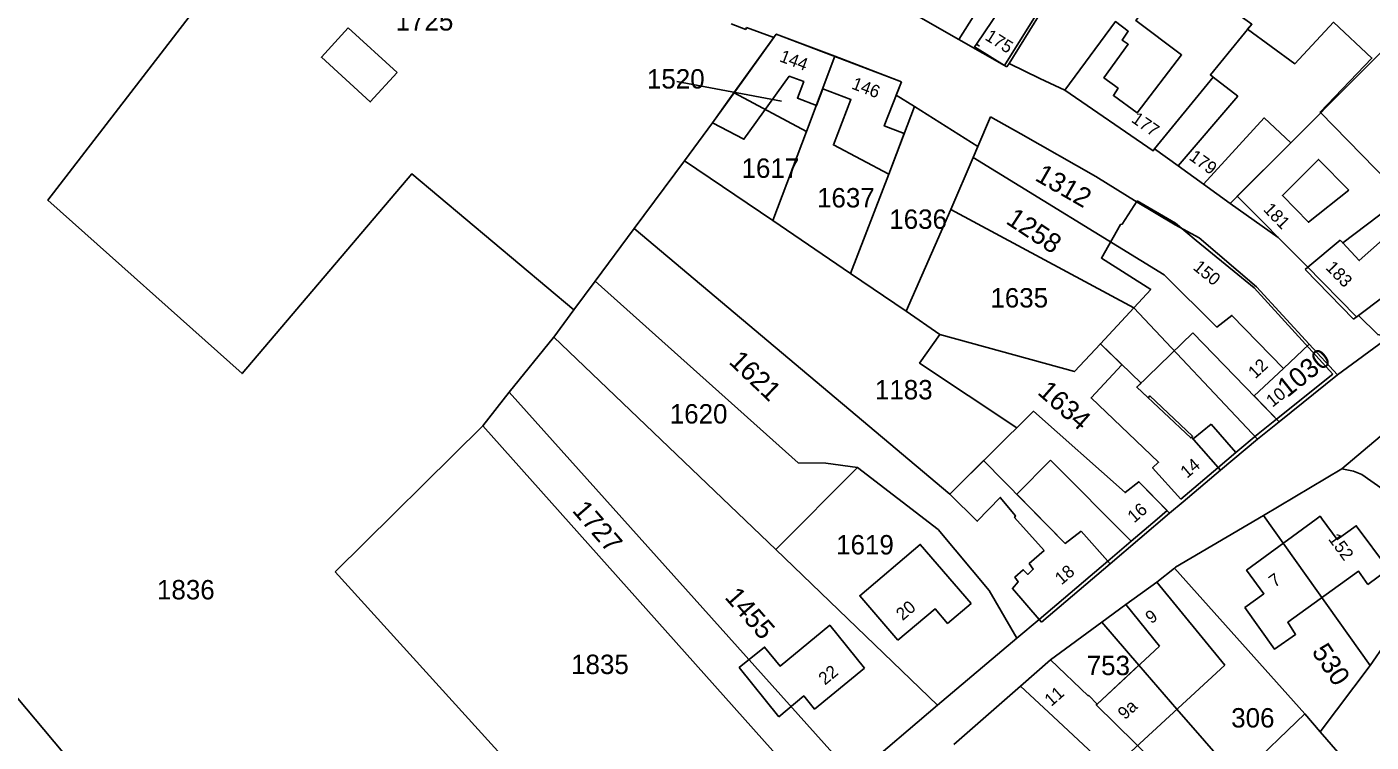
# Model space of a CAD drawing. Extents: x 191922 to 199923, y 328959 to 333350.
# Drawn here: x 193901.9 to 194089.1, y 330968.9 to 331068.5 of the extents above; entities that cross this region are included whole.
import ezdxf

# ---------------------------------------------------------------- set-up
doc = ezdxf.new("R2010")
doc.units = 0
for name, color, linetype in [('bestemmingsplangebied', 7, 'Continuous'), ('bouwvlak', 7, 'Continuous'), ('enkelbestemming', 7, 'Continuous'), ('Level 14', 7, 'Continuous'), ('Level 6', 7, 'Continuous'), ('maatvoering - maximum aantal wooneenheden', 7, 'Continuous'), ('recreatiewoning', 7, 'Continuous')]:
    doc.layers.add(name, color=color, linetype=linetype)

msp = doc.modelspace()

# ---------------------------------------------------------------- linework, layer by layer
at = {"layer": 'bestemmingsplangebied'}
for p, q in [((194084.41, 331020.07), (194091.53, 331025.3)), ((194084.41, 331020.07), (194091.53, 331025.3)), ((194076.28, 331013.53), (194084.41, 331020.07)), ((194076.28, 331013.53), (194084.41, 331020.07)), ((194073.28, 331011.11), (194076.28, 331013.53)), ((194073.28, 331011.11), (194076.28, 331013.53)), ((194068.13, 331006.81), (194073.28, 331011.11)), ((194068.13, 331006.81), (194073.28, 331011.11)), ((194052.75, 330993.76), (194061.02, 331000.82)), ((194052.75, 330993.76), (194061.02, 331000.82)), ((194043.21, 330985.62), (194052.75, 330993.76)), ((194043.21, 330985.62), (194052.75, 330993.76)), ((194028.69, 330974.07), (194039.74, 330983.42)), ((194028.69, 330974.07), (194039.74, 330983.42)), ((194017.04, 330964.18), (194028.69, 330974.07)), ((194017.04, 330964.18), (194028.69, 330974.07))]:
    msp.add_line(p, q, dxfattribs=at)
for points in [[(194061.02, 331000.82), (194062.92, 331002.39), (194068.13, 331006.81)], [(194061.02, 331000.82), (194062.92, 331002.39), (194068.13, 331006.81)], [(194039.74, 330983.42), (194042.89, 330986), (194043.21, 330985.62)], [(194039.74, 330983.42), (194042.89, 330986), (194043.21, 330985.62)]]:
    msp.add_lwpolyline(points, dxfattribs=at)
at = {"layer": 'bouwvlak'}
msp.add_line((193992.42, 331060.9), (194006.99, 331058.18), dxfattribs=at)
at = {"layer": 'Level 6'}
for p, q in [((194031.7, 331066.75), (194042.93, 331084.63)), ((194038.67, 331063.41), (194047.59, 331077.81)), ((194031.7, 331066.75), (194023.79, 331071.26)), ((194000, 331068.93), (194002.02, 331068.12)), ((194000.39, 331059.33), (194005.91, 331067.02)), ((194002.02, 331068.12), (194002.1, 331068.41)), ((194002.1, 331068.41), (194005.91, 331067.02)), ((194005.91, 331067.02), (194006.26, 331067.51)), ((194006.26, 331067.51), (194014.43, 331064.41)), ((194038.38, 331062.94), (194031.7, 331066.75)), ((194014.43, 331064.41), (194010.46, 331053.93)), ((194014.43, 331064.41), (194023.71, 331060.87)), ((194038.67, 331063.41), (194038.38, 331062.94)), ((194000.39, 331059.33), (193997.37, 331055.14)), ((194010.46, 331053.93), (194000.39, 331059.33)), ((194058.72, 331051.23), (194046.46, 331059.7)), ((194025.53, 331057.4), (194034.34, 331051.85)), ((194034.34, 331051.85), (194036.09, 331055.96)), ((193997.37, 331055.14), (193993.48, 331049.87)), ((194005.77, 331041.56), (194010.46, 331053.93)), ((194033.68, 331050.3), (194034.34, 331051.85)), ((194030.56, 331043.1), (194033.68, 331050.3)), ((194058.91, 331051.51), (194058.72, 331051.23)), ((194062.22, 331049.15), (194058.91, 331051.51)), ((193993.48, 331049.87), (193986.49, 331040.43)), ((193993.48, 331049.87), (194005.77, 331041.56)), ((194065.73, 331046.63), (194062.22, 331049.15)), ((194050.77, 331047.67), (194056.52, 331044.11)), ((194069.44, 331043.94), (194065.73, 331046.63)), ((194024.33, 331028.91), (194030.56, 331043.1)), ((194030.56, 331043.1), (194056.04, 331029.39)), ((194076.14, 331039.2), (194069.44, 331043.94)), ((194016.6, 331034.19), (194005.77, 331041.56)), ((193986.49, 331040.43), (193981.06, 331033.11)), ((194080.28, 331035.04), (194076.14, 331039.2)), ((194080.28, 331035.04), (194084.79, 331038.81)), ((194079.89, 331034.72), (194080.28, 331035.04)), ((193981.06, 331033.11), (193978.1, 331029.12)), ((194009.33, 331007.8), (193981.06, 331033.11)), ((194024.33, 331028.91), (194016.6, 331034.19)), ((194086.63, 331027.82), (194079.89, 331034.72)), ((194056.04, 331029.39), (194073.28, 331011.11)), ((194090.7, 331030.88), (194087.34, 331028.35)), ((193975.29, 331025.33), (193978.1, 331029.12)), ((194029.06, 331025.69), (194024.33, 331028.91)), ((194087.34, 331028.35), (194086.63, 331027.82)), ((194087.34, 331028.35), (194090.01, 331025.67)), ((194006.2, 330995.77), (193975.29, 331025.33)), ((194080.44, 331024.36), (194076.87, 331020.95)), ((194080.44, 331024.36), (194084.41, 331020.07)), ((194084.99, 331006.97), (194098.43, 331018.3)), ((193965.39, 331012.95), (193969.09, 331017.64)), ((193969.09, 331017.64), (194017.04, 330964.18)), ((193944.86, 330992.65), (193965.39, 331012.95)), ((193965.39, 331012.95), (194012.43, 330960.33)), ((194064.1, 331011.4), (194068.13, 331006.81)), ((194006.2, 330995.77), (194017.56, 331007.19)), ((194074.1, 331000.47), (194084.99, 331006.97)), ((194086.63, 331006.64), (194084.99, 331006.97)), ((194061.02, 331000.82), (194056.76, 331005.18)), ((194087.79, 331006.21), (194086.63, 331006.64)), ((194090.76, 331004.1), (194087.79, 331006.21)), ((194074.1, 331000.47), (194088.96, 330979.59)), ((194048.73, 330998.33), (194052.75, 330993.76)), ((194006.2, 330995.77), (194028.69, 330974.07)), ((193944.86, 330992.65), (193988.61, 330944.43)), ((194061.72, 330993.17), (194059.23, 330991.23)), ((194061.72, 330993.17), (194079.84, 330972.86)), ((194054.93, 330988.08), (194059.23, 330991.23)), ((194096.01, 330989.9), (194088.96, 330979.59)), ((194054.93, 330988.08), (194051.6, 330985.63)), ((194044.44, 330980.4), (194051.6, 330985.63)), ((194051.6, 330985.63), (194056.75, 330979.65)), ((194044.44, 330980.4), (194040.27, 330976.74)), ((194050.93, 330974.25), (194056.75, 330979.65)), ((194062.02, 330973.55), (194056.75, 330979.65)), ((194082, 330970.4), (194088.96, 330979.59)), ((194030.98, 330968.63), (194040.27, 330976.74)), ((194062.02, 330973.55), (194070.48, 330963.88)), ((194070.48, 330963.88), (194079.84, 330972.86)), ((194082, 330970.4), (194079.84, 330972.86)), ((194082, 330970.4), (194092.12, 330958.79))]:
    msp.add_line(p, q, dxfattribs=at)
for points in [[(194058.91, 331051.51), (194067.11, 331061.51), (194066.72, 331061.81), (194072.48, 331068.88), (194068.52, 331071.71), (194101.8, 331109.74)], [(194069.44, 331043.94), (194077.89, 331052.36), (194113.93, 331088.58)], [(193978.1, 331029.12), (193955.53, 331048.05), (193931.88, 331020.25), (193904.82, 331044.4), (193925.77, 331071.54), (193925.62, 331071.67)], [(194046.46, 331059.7), (194042.97, 331061.32), (194038.67, 331063.41)], [(194023.71, 331060.87), (194022.98, 331059.01), (194025.53, 331057.4)], [(194016.6, 331034.19), (194021.92, 331047.98), (194025.53, 331057.4)], [(194084.79, 331038.81), (194085.13, 331038.44), (194093.54, 331044.82), (194101.51, 331050.92), (194110.28, 331057.66)], [(194036.09, 331055.96), (194040.31, 331053.61), (194050.77, 331047.67)], [(194033.68, 331050.3), (194060.29, 331033.98), (194067.61, 331026.71), (194069.71, 331028.35), (194076.87, 331020.95)], [(194056.52, 331044.11), (194061.81, 331040.94), (194065.16, 331039.12), (194073.15, 331032.3), (194080.44, 331024.36)], [(193841.79, 331040.43), (193896.37, 330979.39), (193896.77, 330979.6), (193943.34, 330924.18)], [(193986.49, 331040.43), (194030.41, 331003.48), (194035.13, 331008.15), (194046.49, 330996.61), (194048.73, 330998.33)], [(194056.76, 331005.18), (194054.83, 331003.68), (194042.07, 331015), (194039.74, 331012.7), (194026.21, 331021.7), (194029.06, 331025.69)], [(194029.06, 331025.69), (194047.77, 331020.53), (194051.39, 331024.4), (194057.05, 331018.93), (194056.46, 331018.36), (194058.04, 331016.87), (194058.29, 331017.13), (194064.22, 331011.51), (194064.1, 331011.4)], [(193969.09, 331017.64), (193975.25, 331025.28), (193975.29, 331025.33)], [(194076.87, 331020.95), (194072.81, 331017.13), (194076.28, 331013.53)], [(194009.33, 331007.8), (194013.17, 331007.78), (194017.56, 331007.19)], [(194017.56, 331007.19), (194028.79, 330998.55), (194035.9, 330990.04), (194039.74, 330983.42)], [(194061.72, 330993.17), (194061.85, 330993.28), (194074.1, 331000.47)], [(194050.93, 330974.25), (194049.78, 330975.45), (194049.71, 330975.39), (194044.44, 330980.4)], [(194086.12, 330939.41), (194050.82, 330974.15), (194050.93, 330974.25)]]:
    msp.add_lwpolyline(points, dxfattribs=at)
at = {"layer": 'recreatiewoning'}
for p, q in [((194039.82, 331074.5), (194034.14, 331066.11)), ((193946.67, 331068.36), (193953.47, 331062.14)), ((194067.11, 331061.51), (194058.91, 331051.51)), ((194070.51, 331058.86), (194067.11, 331061.51)), ((194000, 331058.79), (193997.37, 331055.14)), ((193997.37, 331055.14), (194000, 331058.79)), ((194062.22, 331049.15), (194070.51, 331058.86)), ((194075.93, 331013.89), (194064.24, 331025.93)), ((194066.82, 331013.22), (194070.27, 331009.24)), ((194044.43, 331008.19), (194055.69, 330996.92)), ((194067.75, 331007.14), (194062.6, 331002.78)), ((194060.67, 331001.17), (194059.29, 331000)), ((194052.42, 330994.14), (194048.73, 330998.33)), ((194052.42, 330994.14), (194042.89, 330986)), ((194054.93, 330988.08), (194059.23, 330991.23)), ((194059.23, 330991.23), (194068.71, 330979.68)), ((194059.6, 330982.28), (194054.93, 330988.08)), ((194050.93, 330974.25), (194059.6, 330982.28)), ((194051.14, 330966.6), (194044.82, 330972.51))]:
    msp.add_line(p, q, dxfattribs=at)
for points in [[(194038.06, 331063.14), (194043.74, 331072.33), (194043.92, 331072.22), (194046.2, 331075.81), (194043.91, 331077.26), (194047.15, 331082.37)], [(194046.46, 331059.7), (194053.49, 331069.23), (194055.28, 331067.9), (194054.44, 331066.65), (194055.28, 331066.09), (194051.88, 331061.42), (194053.86, 331059.96), (194053.21, 331058.93), (194056.52, 331056.53), (194062.7, 331064.61), (194056.34, 331069.37), (194061.74, 331076.55), (194072.48, 331068.88), (194071.89, 331068.17), (194078.46, 331063.36), (194083.87, 331069.15), (194089.2, 331064.16), (194081.98, 331056.64), (194093.54, 331044.82), (194085.13, 331038.44), (194087.43, 331035.97), (194096.4, 331043.92)], [(193953.47, 331062.14), (193949.74, 331058.05), (193942.93, 331064.28), (193946.67, 331068.36)], [(194000, 331058.79), (194006.26, 331067.51), (194023.71, 331060.87)], [(194038.06, 331063.14), (194033.87, 331065.73), (194034.14, 331066.11), (194034.58, 331065.83)], [(193997.37, 331055.14), (194001.76, 331052.85), (194008.08, 331061.64), (194010.08, 331060.88), (194009.2, 331058.59), (194011.85, 331057.58), (194012.73, 331059.89), (194016.66, 331058.4), (194014.21, 331052.07), (194021.92, 331047.98), (194024.09, 331053.64)], [(194024.09, 331053.64), (194021.31, 331054.72), (194023.71, 331060.87)], [(194058.91, 331051.51), (194058.72, 331051.23), (194046.46, 331059.7)], [(194091.53, 331025.3), (194090.01, 331025.67), (194087.34, 331028.35), (194087.03, 331028.12), (194080.04, 331035.28), (194070.42, 331044.93), (194077.89, 331052.36), (194074.18, 331055.83), (194065.73, 331046.63)], [(194065.73, 331046.63), (194062.22, 331049.15), (194058.91, 331051.51)], [(194085.97, 331045.76), (194081.77, 331050.05), (194076.73, 331045.04), (194080.35, 331041.3), (194085.97, 331045.76)], [(194062.6, 331002.78), (194058.65, 331007.11), (194059.49, 331007.91), (194050.1, 331016.86), (194054.4, 331021.48), (194051.39, 331024.4), (194058.4, 331031.93), (194051.53, 331036.32), (194054.19, 331040.99), (194054.43, 331041.06), (194056.52, 331044.29)], [(194064.72, 331038.78), (194061.84, 331041.16), (194056.52, 331044.29)], [(194064.72, 331038.78), (194072.81, 331032.17), (194083.74, 331020.17)], [(194064.24, 331025.93), (194056.46, 331018.36), (194063.97, 331011.28), (194064.1, 331011.4), (194064.3, 331011.18), (194066.82, 331013.22)], [(194083.74, 331020.17), (194075.93, 331013.89), (194073.37, 331011.84)], [(194060.67, 331001.17), (194056.76, 331005.18), (194054.83, 331003.68), (194042.07, 331015), (194030.41, 331003.48), (194034.25, 330999.69), (194037.45, 331003), (194039.56, 331000.45), (194039.45, 331000.2), (194043.55, 330995.63), (194041.49, 330993.8), (194042.04, 330993.01), (194041.28, 330992.28), (194040.66, 330992.94), (194039.48, 330991.91), (194039.96, 330991.24), (194039.15, 330990.33), (194042.89, 330986)], [(194073.37, 331011.84), (194070.27, 331009.24), (194067.75, 331007.14)], [(194048.73, 330998.33), (194046.49, 330996.61), (194039.77, 331003.48), (194044.43, 331008.19)], [(194059.29, 331000), (194055.69, 330996.92), (194052.42, 330994.14)], [(194071.52, 330987.67), (194074.15, 330989.6), (194071.75, 330992.87), (194081.45, 331000)], [(194081.45, 331000), (194081.99, 331000.39), (194082.27, 331000)], [(194082.27, 331000), (194084.36, 330997.14), (194087.02, 330999.07), (194091.49, 330993), (194088.64, 330990.89)], [(194033.39, 330988.24), (194026.32, 330996.47), (194017.88, 330989.31), (194023.18, 330983.12)], [(194088.64, 330990.89), (194087.33, 330992.74), (194077.48, 330985.63), (194078.57, 330983.93), (194075.64, 330981.88), (194071.52, 330987.67)], [(194023.18, 330983.12), (194028.37, 330987.51), (194030.12, 330985.46), (194033.39, 330988.24)], [(194006.6, 330972.48), (194001.11, 330979.31), (194004.64, 330982.18), (194006.79, 330979.54), (194013.71, 330985.21), (194018.53, 330979.26)], [(194018.53, 330979.26), (194011.6, 330973.55), (194010.08, 330975.37), (194006.6, 330972.48)], [(194044.82, 330972.51), (194040.27, 330976.74), (194044.44, 330980.4)], [(194044.44, 330980.4), (194049.71, 330975.39), (194049.78, 330975.45), (194050.93, 330974.25)], [(194068.71, 330979.68), (194053.3, 330965.46), (194051.64, 330967.1), (194051.14, 330966.6)]]:
    msp.add_lwpolyline(points, dxfattribs=at)

# ---------------------------------------------------------------- texts
at = {"layer": 'enkelbestemming'}
for s, p in [('1725', (193953.27, 331067.99)), ('1520', (193988.26, 331059.92)), ('1617', (194001.43, 331047.49)), ('1637', (194011.94, 331043.37)), ('1636', (194022, 331040.39)), ('1635', (194036.08, 331029.44)), ('1183', (194020, 331016.65)), ('1620', (193991.44, 331013.29)), ('1619', (194014.6, 330995.07)), ('1836', (193920.04, 330988.81)), ('1835', (193977.7, 330978.42))]:
    msp.add_text(s, height=2.7, dxfattribs=at).set_placement(p)
for s, rotation, p in [('1312', 330.1272, (194042.14, 331047.22)), ('1258', 326.6442, (194038.09, 331041.23)), ('1621', 316.264, (193999.53, 331021.76)), ('1030', 38.7499, (194077.41, 331016.82)), ('1634', 318.6901, (194042.5, 331017.48)), ('1727', 310.923, (193977.75, 331001.12)), ('1455', 311.1967, (193998.97, 330989.05)), ('753', 0, (194049.49, 330978.27)), ('306', 0, (194069.61, 330970.98))]:
    msp.add_text(s, height=2.7, rotation=rotation, dxfattribs=at).set_placement(p)
at = {"layer": 'Level 14'}
msp.add_text('530', height=2.7, rotation=303.7059, dxfattribs=at).set_placement((194080.73, 330981.54))
at = {"layer": 'maatvoering - maximum aantal wooneenheden'}
for s, rotation, p in [('175', 328.2196, (194035.2, 331066.79)), ('144', 339.1889, (194006.6, 331063.74)), ('146', 339.1889, (194016.64, 331059.93)), ('177', 325.3556, (194055.58, 331055.35)), ('179', 324.449, (194063.62, 331050.11)), ('181', 314.1485, (194073.98, 331042.99)), ('150', 320.7671, (194064.17, 331034.84)), ('183', 314.3107, (194082.65, 331034.9)), ('12', 43.1341, (194072.96, 331019.43)), ('10', 38.7852, (194075.35, 331015.48)), ('14', 40.2902, (194063.45, 331005.59)), ('16', 40.4956, (194056.09, 330999.37)), ('152', 306.4111, (194083.05, 330997.2)), ('18', 40.4956, (194045.98, 330990.75)), ('7', 36.2507, (194075.66, 330990.41)), ('20', 40.2532, (194023.85, 330985.78)), ('9', 36.2045, (194058.47, 330985.34)), ('22', 39.4751, (194013.04, 330976.81)), ('11', 41.2668, (194044.55, 330973.83)), ('9a', 42.8099, (194054.8, 330971.97))]:
    msp.add_text(s, height=1.75, rotation=rotation, dxfattribs=at).set_placement(p)

doc.saveas('drawing.dxf')
